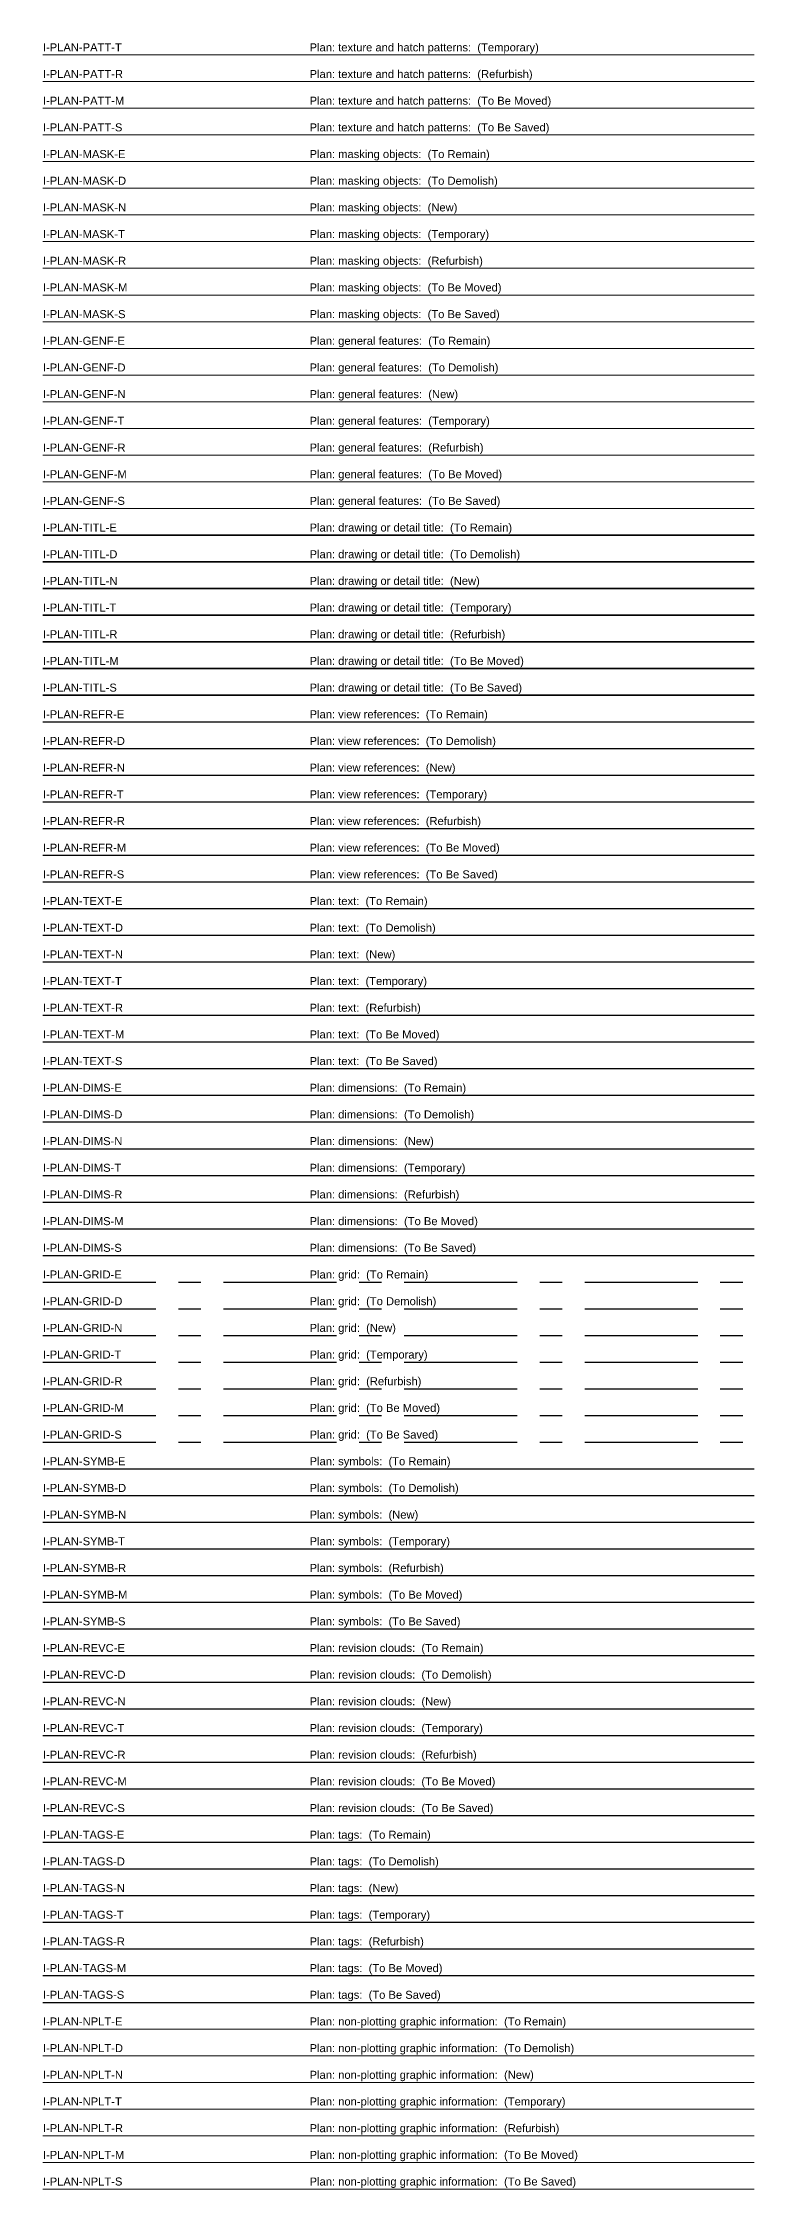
# Model space of a CAD drawing. Header units: millimetres. Extents: x 0 to 200, y -4838 to 3.
# Drawn here: x 0 to 200, y -4838 to -4234 of the extents above; entities that cross this region are included whole.
import ezdxf

# ---------------------------------------------------------------- set-up
doc = ezdxf.new("R2010")
doc.units = ezdxf.units.MM
doc.linetypes.add('CENTER', pattern=[50.8, 31.75, -6.35, 6.35, -6.35])
for name, color, linetype, lineweight in [('I-PLAN-DIMS-D', 11, 'Continuous', 25), ('I-PLAN-DIMS-E', 201, 'Continuous', 25), ('I-PLAN-DIMS-M', 51, 'Continuous', 25), ('I-PLAN-DIMS-N', 171, 'Continuous', 25), ('I-PLAN-DIMS-R', 131, 'Continuous', 25), ('I-PLAN-DIMS-S', 101, 'Continuous', 25), ('I-PLAN-DIMS-T', 31, 'Continuous', 25), ('I-PLAN-GENF-D', 10, 'Continuous', 18), ('I-PLAN-GENF-E', 200, 'Continuous', 18), ('I-PLAN-GENF-M', 50, 'Continuous', 18), ('I-PLAN-GENF-N', 170, 'Continuous', 18), ('I-PLAN-GENF-R', 130, 'Continuous', 18), ('I-PLAN-GENF-S', 100, 'Continuous', 18), ('I-PLAN-GENF-T', 30, 'Continuous', 18), ('I-PLAN-GRID-D', 11, 'CENTER', 25), ('I-PLAN-GRID-E', 201, 'CENTER', 25), ('I-PLAN-GRID-M', 51, 'CENTER', 25), ('I-PLAN-GRID-N', 171, 'CENTER', 25), ('I-PLAN-GRID-R', 131, 'CENTER', 25), ('I-PLAN-GRID-S', 101, 'CENTER', 25), ('I-PLAN-GRID-T', 31, 'CENTER', 25), ('I-PLAN-MASK-D', 10, 'Continuous', 18), ('I-PLAN-MASK-E', 200, 'Continuous', 18), ('I-PLAN-MASK-M', 50, 'Continuous', 18), ('I-PLAN-MASK-N', 170, 'Continuous', 18), ('I-PLAN-MASK-R', 130, 'Continuous', 18), ('I-PLAN-MASK-S', 100, 'Continuous', 18), ('I-PLAN-MASK-T', 30, 'Continuous', 18), ('I-PLAN-PATT-M', 59, 'Continuous', 13), ('I-PLAN-PATT-R', 139, 'Continuous', 13), ('I-PLAN-PATT-S', 109, 'Continuous', 13), ('I-PLAN-PATT-T', 39, 'Continuous', 13), ('I-PLAN-REFR-D', 11, 'Continuous', 25), ('I-PLAN-REFR-E', 201, 'Continuous', 25), ('I-PLAN-REFR-M', 51, 'Continuous', 25), ('I-PLAN-REFR-N', 171, 'Continuous', 25), ('I-PLAN-REFR-R', 131, 'Continuous', 25), ('I-PLAN-REFR-S', 101, 'Continuous', 25), ('I-PLAN-REFR-T', 31, 'Continuous', 25), ('I-PLAN-REVC-D', 71, 'Continuous', 25), ('I-PLAN-REVC-E', 71, 'Continuous', 25), ('I-PLAN-REVC-M', 71, 'Continuous', 25), ('I-PLAN-REVC-N', 71, 'Continuous', 25), ('I-PLAN-REVC-R', 71, 'Continuous', 25), ('I-PLAN-REVC-S', 71, 'Continuous', 25), ('I-PLAN-REVC-T', 71, 'Continuous', 25), ('I-PLAN-SYMB-D', 11, 'Continuous', 25), ('I-PLAN-SYMB-E', 201, 'Continuous', 25), ('I-PLAN-SYMB-M', 51, 'Continuous', 25), ('I-PLAN-SYMB-N', 171, 'Continuous', 25), ('I-PLAN-SYMB-R', 131, 'Continuous', 25), ('I-PLAN-SYMB-S', 101, 'Continuous', 25), ('I-PLAN-SYMB-T', 31, 'Continuous', 25), ('I-PLAN-TAGS-D', 11, 'Continuous', 25), ('I-PLAN-TAGS-E', 201, 'Continuous', 25), ('I-PLAN-TAGS-M', 51, 'Continuous', 25), ('I-PLAN-TAGS-N', 171, 'Continuous', 25), ('I-PLAN-TAGS-R', 131, 'Continuous', 25), ('I-PLAN-TAGS-S', 101, 'Continuous', 25), ('I-PLAN-TAGS-T', 31, 'Continuous', 25), ('I-PLAN-TEXT-D', 11, 'Continuous', 25), ('I-PLAN-TEXT-E', 201, 'Continuous', 25), ('I-PLAN-TEXT-M', 51, 'Continuous', 25), ('I-PLAN-TEXT-N', 171, 'Continuous', 25), ('I-PLAN-TEXT-R', 131, 'Continuous', 25), ('I-PLAN-TEXT-S', 101, 'Continuous', 25), ('I-PLAN-TEXT-T', 31, 'Continuous', 25), ('I-PLAN-TITL-D', 13, 'Continuous', 35), ('I-PLAN-TITL-E', 203, 'Continuous', 35), ('I-PLAN-TITL-M', 53, 'Continuous', 35), ('I-PLAN-TITL-N', 173, 'Continuous', 35), ('I-PLAN-TITL-R', 133, 'Continuous', 35), ('I-PLAN-TITL-S', 103, 'Continuous', 35), ('I-PLAN-TITL-T', 33, 'Continuous', 35)]:
    doc.layers.add(name, color=color, linetype=linetype, lineweight=lineweight)
for name, color, linetype, lineweight, plot in [('I-PLAN-NPLT-D', 140, 'Continuous', 18, False), ('I-PLAN-NPLT-E', 140, 'Continuous', 18, False), ('I-PLAN-NPLT-M', 140, 'Continuous', 18, False), ('I-PLAN-NPLT-N', 140, 'Continuous', 18, False), ('I-PLAN-NPLT-R', 140, 'Continuous', 18, False), ('I-PLAN-NPLT-S', 140, 'Continuous', 18, False), ('I-PLAN-NPLT-T', 140, 'Continuous', 18, False)]:
    doc.layers.add(name, color=color, linetype=linetype, lineweight=lineweight, plot=plot)
doc.styles.get("Standard").update_dxf_attribs({"font": 'arial.ttf'})

# ---------------------------------------------------------------- blocks, each defined once
blk = doc.blocks.new('AecLayers_SingleLetter_Augmented_UpperPhasing_I_2D')
at = {"layer": 'I-PLAN-DIMS-D'}
blk.add_line((0, -4537.5), (200, -4537.5), dxfattribs=at)
at = {"layer": 'I-PLAN-DIMS-E'}
blk.add_line((0, -4530), (200, -4530), dxfattribs=at)
at = {"layer": 'I-PLAN-DIMS-M'}
blk.add_line((0, -4567.5), (200, -4567.5), dxfattribs=at)
at = {"layer": 'I-PLAN-DIMS-N'}
blk.add_line((0, -4545), (200, -4545), dxfattribs=at)
at = {"layer": 'I-PLAN-DIMS-R'}
blk.add_line((0, -4560), (200, -4560), dxfattribs=at)
at = {"layer": 'I-PLAN-DIMS-S'}
blk.add_line((0, -4575), (200, -4575), dxfattribs=at)
at = {"layer": 'I-PLAN-DIMS-T'}
blk.add_line((0, -4552.5), (200, -4552.5), dxfattribs=at)
at = {"layer": 'I-PLAN-GENF-D'}
blk.add_line((0, -4327.5), (200, -4327.5), dxfattribs=at)
at = {"layer": 'I-PLAN-GENF-E'}
blk.add_line((0, -4320), (200, -4320), dxfattribs=at)
at = {"layer": 'I-PLAN-GENF-M'}
blk.add_line((0, -4357.5), (200, -4357.5), dxfattribs=at)
at = {"layer": 'I-PLAN-GENF-N'}
blk.add_line((0, -4335), (200, -4335), dxfattribs=at)
at = {"layer": 'I-PLAN-GENF-R'}
blk.add_line((0, -4350), (200, -4350), dxfattribs=at)
at = {"layer": 'I-PLAN-GENF-S'}
blk.add_line((0, -4365), (200, -4365), dxfattribs=at)
at = {"layer": 'I-PLAN-GENF-T'}
blk.add_line((0, -4342.5), (200, -4342.5), dxfattribs=at)
at = {"layer": 'I-PLAN-GRID-D'}
blk.add_line((0, -4590), (200, -4590), dxfattribs=at)
at = {"layer": 'I-PLAN-GRID-E'}
blk.add_line((0, -4582.5), (200, -4582.5), dxfattribs=at)
at = {"layer": 'I-PLAN-GRID-M'}
blk.add_line((0, -4620), (200, -4620), dxfattribs=at)
at = {"layer": 'I-PLAN-GRID-N'}
blk.add_line((0, -4597.5), (200, -4597.5), dxfattribs=at)
at = {"layer": 'I-PLAN-GRID-R'}
blk.add_line((0, -4612.5), (200, -4612.5), dxfattribs=at)
at = {"layer": 'I-PLAN-GRID-S'}
blk.add_line((0, -4627.5), (200, -4627.5), dxfattribs=at)
at = {"layer": 'I-PLAN-GRID-T'}
blk.add_line((0, -4605), (200, -4605), dxfattribs=at)
at = {"layer": 'I-PLAN-MASK-D'}
blk.add_line((0, -4275), (200, -4275), dxfattribs=at)
at = {"layer": 'I-PLAN-MASK-E'}
blk.add_line((0, -4267.5), (200, -4267.5), dxfattribs=at)
at = {"layer": 'I-PLAN-MASK-M'}
blk.add_line((0, -4305), (200, -4305), dxfattribs=at)
at = {"layer": 'I-PLAN-MASK-N'}
blk.add_line((0, -4282.5), (200, -4282.5), dxfattribs=at)
at = {"layer": 'I-PLAN-MASK-R'}
blk.add_line((0, -4297.5), (200, -4297.5), dxfattribs=at)
at = {"layer": 'I-PLAN-MASK-S'}
blk.add_line((0, -4312.5), (200, -4312.5), dxfattribs=at)
at = {"layer": 'I-PLAN-MASK-T'}
blk.add_line((0, -4290), (200, -4290), dxfattribs=at)
at = {"layer": 'I-PLAN-NPLT-D'}
blk.add_line((0, -4800), (200, -4800), dxfattribs=at)
at = {"layer": 'I-PLAN-NPLT-E'}
blk.add_line((0, -4792.5), (200, -4792.5), dxfattribs=at)
at = {"layer": 'I-PLAN-NPLT-M'}
blk.add_line((0, -4830), (200, -4830), dxfattribs=at)
at = {"layer": 'I-PLAN-NPLT-N'}
blk.add_line((0, -4807.5), (200, -4807.5), dxfattribs=at)
at = {"layer": 'I-PLAN-NPLT-R'}
blk.add_line((0, -4822.5), (200, -4822.5), dxfattribs=at)
at = {"layer": 'I-PLAN-NPLT-S'}
blk.add_line((0, -4837.5), (200, -4837.5), dxfattribs=at)
at = {"layer": 'I-PLAN-NPLT-T'}
blk.add_line((0, -4815), (200, -4815), dxfattribs=at)
at = {"layer": 'I-PLAN-PATT-M'}
blk.add_line((0, -4252.5), (200, -4252.5), dxfattribs=at)
at = {"layer": 'I-PLAN-PATT-R'}
blk.add_line((0, -4245), (200, -4245), dxfattribs=at)
at = {"layer": 'I-PLAN-PATT-S'}
blk.add_line((0, -4260), (200, -4260), dxfattribs=at)
at = {"layer": 'I-PLAN-PATT-T'}
blk.add_line((0, -4237.5), (200, -4237.5), dxfattribs=at)
at = {"layer": 'I-PLAN-REFR-D'}
blk.add_line((0, -4432.5), (200, -4432.5), dxfattribs=at)
at = {"layer": 'I-PLAN-REFR-E'}
blk.add_line((0, -4425), (200, -4425), dxfattribs=at)
at = {"layer": 'I-PLAN-REFR-M'}
blk.add_line((0, -4462.5), (200, -4462.5), dxfattribs=at)
at = {"layer": 'I-PLAN-REFR-N'}
blk.add_line((0, -4440), (200, -4440), dxfattribs=at)
at = {"layer": 'I-PLAN-REFR-R'}
blk.add_line((0, -4455), (200, -4455), dxfattribs=at)
at = {"layer": 'I-PLAN-REFR-S'}
blk.add_line((0, -4470), (200, -4470), dxfattribs=at)
at = {"layer": 'I-PLAN-REFR-T'}
blk.add_line((0, -4447.5), (200, -4447.5), dxfattribs=at)
at = {"layer": 'I-PLAN-REVC-D'}
blk.add_line((0, -4695), (200, -4695), dxfattribs=at)
at = {"layer": 'I-PLAN-REVC-E'}
blk.add_line((0, -4687.5), (200, -4687.5), dxfattribs=at)
at = {"layer": 'I-PLAN-REVC-M'}
blk.add_line((0, -4725), (200, -4725), dxfattribs=at)
at = {"layer": 'I-PLAN-REVC-N'}
blk.add_line((0, -4702.5), (200, -4702.5), dxfattribs=at)
at = {"layer": 'I-PLAN-REVC-R'}
blk.add_line((0, -4717.5), (200, -4717.5), dxfattribs=at)
at = {"layer": 'I-PLAN-REVC-S'}
blk.add_line((0, -4732.5), (200, -4732.5), dxfattribs=at)
at = {"layer": 'I-PLAN-REVC-T'}
blk.add_line((0, -4710), (200, -4710), dxfattribs=at)
at = {"layer": 'I-PLAN-SYMB-D'}
blk.add_line((0, -4642.5), (200, -4642.5), dxfattribs=at)
at = {"layer": 'I-PLAN-SYMB-E'}
blk.add_line((0, -4635), (200, -4635), dxfattribs=at)
at = {"layer": 'I-PLAN-SYMB-M'}
blk.add_line((0, -4672.5), (200, -4672.5), dxfattribs=at)
at = {"layer": 'I-PLAN-SYMB-N'}
blk.add_line((0, -4650), (200, -4650), dxfattribs=at)
at = {"layer": 'I-PLAN-SYMB-R'}
blk.add_line((0, -4665), (200, -4665), dxfattribs=at)
at = {"layer": 'I-PLAN-SYMB-S'}
blk.add_line((0, -4680), (200, -4680), dxfattribs=at)
at = {"layer": 'I-PLAN-SYMB-T'}
blk.add_line((0, -4657.5), (200, -4657.5), dxfattribs=at)
at = {"layer": 'I-PLAN-TAGS-D'}
blk.add_line((0, -4747.5), (200, -4747.5), dxfattribs=at)
at = {"layer": 'I-PLAN-TAGS-E'}
blk.add_line((0, -4740), (200, -4740), dxfattribs=at)
at = {"layer": 'I-PLAN-TAGS-M'}
blk.add_line((0, -4777.5), (200, -4777.5), dxfattribs=at)
at = {"layer": 'I-PLAN-TAGS-N'}
blk.add_line((0, -4755), (200, -4755), dxfattribs=at)
at = {"layer": 'I-PLAN-TAGS-R'}
blk.add_line((0, -4770), (200, -4770), dxfattribs=at)
at = {"layer": 'I-PLAN-TAGS-S'}
blk.add_line((0, -4785), (200, -4785), dxfattribs=at)
at = {"layer": 'I-PLAN-TAGS-T'}
blk.add_line((0, -4762.5), (200, -4762.5), dxfattribs=at)
at = {"layer": 'I-PLAN-TEXT-D'}
blk.add_line((0, -4485), (200, -4485), dxfattribs=at)
at = {"layer": 'I-PLAN-TEXT-E'}
blk.add_line((0, -4477.5), (200, -4477.5), dxfattribs=at)
at = {"layer": 'I-PLAN-TEXT-M'}
blk.add_line((0, -4515), (200, -4515), dxfattribs=at)
at = {"layer": 'I-PLAN-TEXT-N'}
blk.add_line((0, -4492.5), (200, -4492.5), dxfattribs=at)
at = {"layer": 'I-PLAN-TEXT-R'}
blk.add_line((0, -4507.5), (200, -4507.5), dxfattribs=at)
at = {"layer": 'I-PLAN-TEXT-S'}
blk.add_line((0, -4522.5), (200, -4522.5), dxfattribs=at)
at = {"layer": 'I-PLAN-TEXT-T'}
blk.add_line((0, -4500), (200, -4500), dxfattribs=at)
at = {"layer": 'I-PLAN-TITL-D'}
blk.add_line((0, -4380), (200, -4380), dxfattribs=at)
at = {"layer": 'I-PLAN-TITL-E'}
blk.add_line((0, -4372.5), (200, -4372.5), dxfattribs=at)
at = {"layer": 'I-PLAN-TITL-M'}
blk.add_line((0, -4410), (200, -4410), dxfattribs=at)
at = {"layer": 'I-PLAN-TITL-N'}
blk.add_line((0, -4387.5), (200, -4387.5), dxfattribs=at)
at = {"layer": 'I-PLAN-TITL-R'}
blk.add_line((0, -4402.5), (200, -4402.5), dxfattribs=at)
at = {"layer": 'I-PLAN-TITL-S'}
blk.add_line((0, -4417.5), (200, -4417.5), dxfattribs=at)
at = {"layer": 'I-PLAN-TITL-T'}
blk.add_line((0, -4395), (200, -4395), dxfattribs=at)
at = {"layer": 'I-PLAN-DIMS-D'}
for s, p in [('I-PLAN-DIMS-D', (0, -4536.5)), ('Plan: dimensions:  (To Demolish)', (75, -4536.5))]:
    blk.add_text(s, height=2.25, dxfattribs=at).set_placement(p)
at = {"layer": 'I-PLAN-DIMS-E'}
for s, p in [('I-PLAN-DIMS-E', (0, -4529)), ('Plan: dimensions:  (To Remain)', (75, -4529))]:
    blk.add_text(s, height=2.25, dxfattribs=at).set_placement(p)
at = {"layer": 'I-PLAN-DIMS-M'}
for s, p in [('I-PLAN-DIMS-M', (0, -4566.5)), ('Plan: dimensions:  (To Be Moved)', (75, -4566.5))]:
    blk.add_text(s, height=2.25, dxfattribs=at).set_placement(p)
at = {"layer": 'I-PLAN-DIMS-N'}
for s, p in [('I-PLAN-DIMS-N', (0, -4544)), ('Plan: dimensions:  (New)', (75, -4544))]:
    blk.add_text(s, height=2.25, dxfattribs=at).set_placement(p)
at = {"layer": 'I-PLAN-DIMS-R'}
for s, p in [('I-PLAN-DIMS-R', (0, -4559)), ('Plan: dimensions:  (Refurbish)', (75, -4559))]:
    blk.add_text(s, height=2.25, dxfattribs=at).set_placement(p)
at = {"layer": 'I-PLAN-DIMS-S'}
for s, p in [('I-PLAN-DIMS-S', (0, -4574)), ('Plan: dimensions:  (To Be Saved)', (75, -4574))]:
    blk.add_text(s, height=2.25, dxfattribs=at).set_placement(p)
at = {"layer": 'I-PLAN-DIMS-T'}
for s, p in [('I-PLAN-DIMS-T', (0, -4551.5)), ('Plan: dimensions:  (Temporary)', (75, -4551.5))]:
    blk.add_text(s, height=2.25, dxfattribs=at).set_placement(p)
at = {"layer": 'I-PLAN-GENF-D'}
for s, p in [('I-PLAN-GENF-D', (0, -4326.5)), ('Plan: general features:  (To Demolish)', (75, -4326.5))]:
    blk.add_text(s, height=2.25, dxfattribs=at).set_placement(p)
at = {"layer": 'I-PLAN-GENF-E'}
for s, p in [('I-PLAN-GENF-E', (0, -4319)), ('Plan: general features:  (To Remain)', (75, -4319))]:
    blk.add_text(s, height=2.25, dxfattribs=at).set_placement(p)
at = {"layer": 'I-PLAN-GENF-M'}
for s, p in [('I-PLAN-GENF-M', (0, -4356.5)), ('Plan: general features:  (To Be Moved)', (75, -4356.5))]:
    blk.add_text(s, height=2.25, dxfattribs=at).set_placement(p)
at = {"layer": 'I-PLAN-GENF-N'}
for s, p in [('I-PLAN-GENF-N', (0, -4334)), ('Plan: general features:  (New)', (75, -4334))]:
    blk.add_text(s, height=2.25, dxfattribs=at).set_placement(p)
at = {"layer": 'I-PLAN-GENF-R'}
for s, p in [('I-PLAN-GENF-R', (0, -4349)), ('Plan: general features:  (Refurbish)', (75, -4349))]:
    blk.add_text(s, height=2.25, dxfattribs=at).set_placement(p)
at = {"layer": 'I-PLAN-GENF-S'}
for s, p in [('I-PLAN-GENF-S', (0, -4364)), ('Plan: general features:  (To Be Saved)', (75, -4364))]:
    blk.add_text(s, height=2.25, dxfattribs=at).set_placement(p)
at = {"layer": 'I-PLAN-GENF-T'}
for s, p in [('I-PLAN-GENF-T', (0, -4341.5)), ('Plan: general features:  (Temporary)', (75, -4341.5))]:
    blk.add_text(s, height=2.25, dxfattribs=at).set_placement(p)
at = {"layer": 'I-PLAN-GRID-D'}
for s, p in [('I-PLAN-GRID-D', (0, -4589)), ('Plan: grid:  (To Demolish)', (75, -4589))]:
    blk.add_text(s, height=2.25, dxfattribs=at).set_placement(p)
at = {"layer": 'I-PLAN-GRID-E'}
for s, p in [('I-PLAN-GRID-E', (0, -4581.5)), ('Plan: grid:  (To Remain)', (75, -4581.5))]:
    blk.add_text(s, height=2.25, dxfattribs=at).set_placement(p)
at = {"layer": 'I-PLAN-GRID-M'}
for s, p in [('I-PLAN-GRID-M', (0, -4619)), ('Plan: grid:  (To Be Moved)', (75, -4619))]:
    blk.add_text(s, height=2.25, dxfattribs=at).set_placement(p)
at = {"layer": 'I-PLAN-GRID-N'}
for s, p in [('I-PLAN-GRID-N', (0, -4596.5)), ('Plan: grid:  (New)', (75, -4596.5))]:
    blk.add_text(s, height=2.25, dxfattribs=at).set_placement(p)
at = {"layer": 'I-PLAN-GRID-R'}
for s, p in [('I-PLAN-GRID-R', (0, -4611.5)), ('Plan: grid:  (Refurbish)', (75, -4611.5))]:
    blk.add_text(s, height=2.25, dxfattribs=at).set_placement(p)
at = {"layer": 'I-PLAN-GRID-S'}
for s, p in [('I-PLAN-GRID-S', (0, -4626.5)), ('Plan: grid:  (To Be Saved)', (75, -4626.5))]:
    blk.add_text(s, height=2.25, dxfattribs=at).set_placement(p)
at = {"layer": 'I-PLAN-GRID-T'}
for s, p in [('I-PLAN-GRID-T', (0, -4604)), ('Plan: grid:  (Temporary)', (75, -4604))]:
    blk.add_text(s, height=2.25, dxfattribs=at).set_placement(p)
at = {"layer": 'I-PLAN-MASK-D'}
for s, p in [('I-PLAN-MASK-D', (0, -4274)), ('Plan: masking objects:  (To Demolish)', (75, -4274))]:
    blk.add_text(s, height=2.25, dxfattribs=at).set_placement(p)
at = {"layer": 'I-PLAN-MASK-E'}
for s, p in [('I-PLAN-MASK-E', (0, -4266.5)), ('Plan: masking objects:  (To Remain)', (75, -4266.5))]:
    blk.add_text(s, height=2.25, dxfattribs=at).set_placement(p)
at = {"layer": 'I-PLAN-MASK-M'}
for s, p in [('I-PLAN-MASK-M', (0, -4304)), ('Plan: masking objects:  (To Be Moved)', (75, -4304))]:
    blk.add_text(s, height=2.25, dxfattribs=at).set_placement(p)
at = {"layer": 'I-PLAN-MASK-N'}
for s, p in [('I-PLAN-MASK-N', (0, -4281.5)), ('Plan: masking objects:  (New)', (75, -4281.5))]:
    blk.add_text(s, height=2.25, dxfattribs=at).set_placement(p)
at = {"layer": 'I-PLAN-MASK-R'}
for s, p in [('I-PLAN-MASK-R', (0, -4296.5)), ('Plan: masking objects:  (Refurbish)', (75, -4296.5))]:
    blk.add_text(s, height=2.25, dxfattribs=at).set_placement(p)
at = {"layer": 'I-PLAN-MASK-S'}
for s, p in [('I-PLAN-MASK-S', (0, -4311.5)), ('Plan: masking objects:  (To Be Saved)', (75, -4311.5))]:
    blk.add_text(s, height=2.25, dxfattribs=at).set_placement(p)
at = {"layer": 'I-PLAN-MASK-T'}
for s, p in [('I-PLAN-MASK-T', (0, -4289)), ('Plan: masking objects:  (Temporary)', (75, -4289))]:
    blk.add_text(s, height=2.25, dxfattribs=at).set_placement(p)
at = {"layer": 'I-PLAN-NPLT-D'}
for s, p in [('I-PLAN-NPLT-D', (0, -4799)), ('Plan: non-plotting graphic information:  (To Demolish)', (75, -4799))]:
    blk.add_text(s, height=2.25, dxfattribs=at).set_placement(p)
at = {"layer": 'I-PLAN-NPLT-E'}
for s, p in [('I-PLAN-NPLT-E', (0, -4791.5)), ('Plan: non-plotting graphic information:  (To Remain)', (75, -4791.5))]:
    blk.add_text(s, height=2.25, dxfattribs=at).set_placement(p)
at = {"layer": 'I-PLAN-NPLT-M'}
for s, p in [('I-PLAN-NPLT-M', (0, -4829)), ('Plan: non-plotting graphic information:  (To Be Moved)', (75, -4829))]:
    blk.add_text(s, height=2.25, dxfattribs=at).set_placement(p)
at = {"layer": 'I-PLAN-NPLT-N'}
for s, p in [('I-PLAN-NPLT-N', (0, -4806.5)), ('Plan: non-plotting graphic information:  (New)', (75, -4806.5))]:
    blk.add_text(s, height=2.25, dxfattribs=at).set_placement(p)
at = {"layer": 'I-PLAN-NPLT-R'}
for s, p in [('I-PLAN-NPLT-R', (0, -4821.5)), ('Plan: non-plotting graphic information:  (Refurbish)', (75, -4821.5))]:
    blk.add_text(s, height=2.25, dxfattribs=at).set_placement(p)
at = {"layer": 'I-PLAN-NPLT-S'}
for s, p in [('I-PLAN-NPLT-S', (0, -4836.5)), ('Plan: non-plotting graphic information:  (To Be Saved)', (75, -4836.5))]:
    blk.add_text(s, height=2.25, dxfattribs=at).set_placement(p)
at = {"layer": 'I-PLAN-NPLT-T'}
for s, p in [('I-PLAN-NPLT-T', (0, -4814)), ('Plan: non-plotting graphic information:  (Temporary)', (75, -4814))]:
    blk.add_text(s, height=2.25, dxfattribs=at).set_placement(p)
at = {"layer": 'I-PLAN-PATT-M'}
for s, p in [('I-PLAN-PATT-M', (0, -4251.5)), ('Plan: texture and hatch patterns:  (To Be Moved)', (75, -4251.5))]:
    blk.add_text(s, height=2.25, dxfattribs=at).set_placement(p)
at = {"layer": 'I-PLAN-PATT-R'}
for s, p in [('Plan: texture and hatch patterns:  (Refurbish)', (75, -4244)), ('I-PLAN-PATT-R', (0, -4244))]:
    blk.add_text(s, height=2.25, dxfattribs=at).set_placement(p)
at = {"layer": 'I-PLAN-PATT-S'}
for s, p in [('I-PLAN-PATT-S', (0, -4259)), ('Plan: texture and hatch patterns:  (To Be Saved)', (75, -4259))]:
    blk.add_text(s, height=2.25, dxfattribs=at).set_placement(p)
at = {"layer": 'I-PLAN-PATT-T'}
for s, p in [('I-PLAN-PATT-T', (0, -4236.5)), ('Plan: texture and hatch patterns:  (Temporary)', (75, -4236.5))]:
    blk.add_text(s, height=2.25, dxfattribs=at).set_placement(p)
at = {"layer": 'I-PLAN-REFR-D'}
for s, p in [('I-PLAN-REFR-D', (0, -4431.5)), ('Plan: view references:  (To Demolish)', (75, -4431.5))]:
    blk.add_text(s, height=2.25, dxfattribs=at).set_placement(p)
at = {"layer": 'I-PLAN-REFR-E'}
for s, p in [('I-PLAN-REFR-E', (0, -4424)), ('Plan: view references:  (To Remain)', (75, -4424))]:
    blk.add_text(s, height=2.25, dxfattribs=at).set_placement(p)
at = {"layer": 'I-PLAN-REFR-M'}
for s, p in [('I-PLAN-REFR-M', (0, -4461.5)), ('Plan: view references:  (To Be Moved)', (75, -4461.5))]:
    blk.add_text(s, height=2.25, dxfattribs=at).set_placement(p)
at = {"layer": 'I-PLAN-REFR-N'}
for s, p in [('I-PLAN-REFR-N', (0, -4439)), ('Plan: view references:  (New)', (75, -4439))]:
    blk.add_text(s, height=2.25, dxfattribs=at).set_placement(p)
at = {"layer": 'I-PLAN-REFR-R'}
for s, p in [('I-PLAN-REFR-R', (0, -4454)), ('Plan: view references:  (Refurbish)', (75, -4454))]:
    blk.add_text(s, height=2.25, dxfattribs=at).set_placement(p)
at = {"layer": 'I-PLAN-REFR-S'}
for s, p in [('I-PLAN-REFR-S', (0, -4469)), ('Plan: view references:  (To Be Saved)', (75, -4469))]:
    blk.add_text(s, height=2.25, dxfattribs=at).set_placement(p)
at = {"layer": 'I-PLAN-REFR-T'}
for s, p in [('I-PLAN-REFR-T', (0, -4446.5)), ('Plan: view references:  (Temporary)', (75, -4446.5))]:
    blk.add_text(s, height=2.25, dxfattribs=at).set_placement(p)
at = {"layer": 'I-PLAN-REVC-D'}
for s, p in [('I-PLAN-REVC-D', (0, -4694)), ('Plan: revision clouds:  (To Demolish)', (75, -4694))]:
    blk.add_text(s, height=2.25, dxfattribs=at).set_placement(p)
at = {"layer": 'I-PLAN-REVC-E'}
for s, p in [('I-PLAN-REVC-E', (0, -4686.5)), ('Plan: revision clouds:  (To Remain)', (75, -4686.5))]:
    blk.add_text(s, height=2.25, dxfattribs=at).set_placement(p)
at = {"layer": 'I-PLAN-REVC-M'}
for s, p in [('I-PLAN-REVC-M', (0, -4724)), ('Plan: revision clouds:  (To Be Moved)', (75, -4724))]:
    blk.add_text(s, height=2.25, dxfattribs=at).set_placement(p)
at = {"layer": 'I-PLAN-REVC-N'}
for s, p in [('I-PLAN-REVC-N', (0, -4701.5)), ('Plan: revision clouds:  (New)', (75, -4701.5))]:
    blk.add_text(s, height=2.25, dxfattribs=at).set_placement(p)
at = {"layer": 'I-PLAN-REVC-R'}
for s, p in [('I-PLAN-REVC-R', (0, -4716.5)), ('Plan: revision clouds:  (Refurbish)', (75, -4716.5))]:
    blk.add_text(s, height=2.25, dxfattribs=at).set_placement(p)
at = {"layer": 'I-PLAN-REVC-S'}
for s, p in [('I-PLAN-REVC-S', (0, -4731.5)), ('Plan: revision clouds:  (To Be Saved)', (75, -4731.5))]:
    blk.add_text(s, height=2.25, dxfattribs=at).set_placement(p)
at = {"layer": 'I-PLAN-REVC-T'}
for s, p in [('I-PLAN-REVC-T', (0, -4709)), ('Plan: revision clouds:  (Temporary)', (75, -4709))]:
    blk.add_text(s, height=2.25, dxfattribs=at).set_placement(p)
at = {"layer": 'I-PLAN-SYMB-D'}
for s, p in [('I-PLAN-SYMB-D', (0, -4641.5)), ('Plan: symbols:  (To Demolish)', (75, -4641.5))]:
    blk.add_text(s, height=2.25, dxfattribs=at).set_placement(p)
at = {"layer": 'I-PLAN-SYMB-E'}
for s, p in [('I-PLAN-SYMB-E', (0, -4634)), ('Plan: symbols:  (To Remain)', (75, -4634))]:
    blk.add_text(s, height=2.25, dxfattribs=at).set_placement(p)
at = {"layer": 'I-PLAN-SYMB-M'}
for s, p in [('I-PLAN-SYMB-M', (0, -4671.5)), ('Plan: symbols:  (To Be Moved)', (75, -4671.5))]:
    blk.add_text(s, height=2.25, dxfattribs=at).set_placement(p)
at = {"layer": 'I-PLAN-SYMB-N'}
for s, p in [('I-PLAN-SYMB-N', (0, -4649)), ('Plan: symbols:  (New)', (75, -4649))]:
    blk.add_text(s, height=2.25, dxfattribs=at).set_placement(p)
at = {"layer": 'I-PLAN-SYMB-R'}
for s, p in [('I-PLAN-SYMB-R', (0, -4664)), ('Plan: symbols:  (Refurbish)', (75, -4664))]:
    blk.add_text(s, height=2.25, dxfattribs=at).set_placement(p)
at = {"layer": 'I-PLAN-SYMB-S'}
for s, p in [('I-PLAN-SYMB-S', (0, -4679)), ('Plan: symbols:  (To Be Saved)', (75, -4679))]:
    blk.add_text(s, height=2.25, dxfattribs=at).set_placement(p)
at = {"layer": 'I-PLAN-SYMB-T'}
for s, p in [('I-PLAN-SYMB-T', (0, -4656.5)), ('Plan: symbols:  (Temporary)', (75, -4656.5))]:
    blk.add_text(s, height=2.25, dxfattribs=at).set_placement(p)
at = {"layer": 'I-PLAN-TAGS-D'}
for s, p in [('I-PLAN-TAGS-D', (0, -4746.5)), ('Plan: tags:  (To Demolish)', (75, -4746.5))]:
    blk.add_text(s, height=2.25, dxfattribs=at).set_placement(p)
at = {"layer": 'I-PLAN-TAGS-E'}
for s, p in [('I-PLAN-TAGS-E', (0, -4739)), ('Plan: tags:  (To Remain)', (75, -4739))]:
    blk.add_text(s, height=2.25, dxfattribs=at).set_placement(p)
at = {"layer": 'I-PLAN-TAGS-M'}
for s, p in [('I-PLAN-TAGS-M', (0, -4776.5)), ('Plan: tags:  (To Be Moved)', (75, -4776.5))]:
    blk.add_text(s, height=2.25, dxfattribs=at).set_placement(p)
at = {"layer": 'I-PLAN-TAGS-N'}
for s, p in [('I-PLAN-TAGS-N', (0, -4754)), ('Plan: tags:  (New)', (75, -4754))]:
    blk.add_text(s, height=2.25, dxfattribs=at).set_placement(p)
at = {"layer": 'I-PLAN-TAGS-R'}
for s, p in [('I-PLAN-TAGS-R', (0, -4769)), ('Plan: tags:  (Refurbish)', (75, -4769))]:
    blk.add_text(s, height=2.25, dxfattribs=at).set_placement(p)
at = {"layer": 'I-PLAN-TAGS-S'}
for s, p in [('I-PLAN-TAGS-S', (0, -4784)), ('Plan: tags:  (To Be Saved)', (75, -4784))]:
    blk.add_text(s, height=2.25, dxfattribs=at).set_placement(p)
at = {"layer": 'I-PLAN-TAGS-T'}
for s, p in [('I-PLAN-TAGS-T', (0, -4761.5)), ('Plan: tags:  (Temporary)', (75, -4761.5))]:
    blk.add_text(s, height=2.25, dxfattribs=at).set_placement(p)
at = {"layer": 'I-PLAN-TEXT-D'}
for s, p in [('I-PLAN-TEXT-D', (0, -4484)), ('Plan: text:  (To Demolish)', (75, -4484))]:
    blk.add_text(s, height=2.25, dxfattribs=at).set_placement(p)
at = {"layer": 'I-PLAN-TEXT-E'}
for s, p in [('I-PLAN-TEXT-E', (0, -4476.5)), ('Plan: text:  (To Remain)', (75, -4476.5))]:
    blk.add_text(s, height=2.25, dxfattribs=at).set_placement(p)
at = {"layer": 'I-PLAN-TEXT-M'}
for s, p in [('I-PLAN-TEXT-M', (0, -4514)), ('Plan: text:  (To Be Moved)', (75, -4514))]:
    blk.add_text(s, height=2.25, dxfattribs=at).set_placement(p)
at = {"layer": 'I-PLAN-TEXT-N'}
for s, p in [('I-PLAN-TEXT-N', (0, -4491.5)), ('Plan: text:  (New)', (75, -4491.5))]:
    blk.add_text(s, height=2.25, dxfattribs=at).set_placement(p)
at = {"layer": 'I-PLAN-TEXT-R'}
for s, p in [('I-PLAN-TEXT-R', (0, -4506.5)), ('Plan: text:  (Refurbish)', (75, -4506.5))]:
    blk.add_text(s, height=2.25, dxfattribs=at).set_placement(p)
at = {"layer": 'I-PLAN-TEXT-S'}
for s, p in [('I-PLAN-TEXT-S', (0, -4521.5)), ('Plan: text:  (To Be Saved)', (75, -4521.5))]:
    blk.add_text(s, height=2.25, dxfattribs=at).set_placement(p)
at = {"layer": 'I-PLAN-TEXT-T'}
for s, p in [('I-PLAN-TEXT-T', (0, -4499)), ('Plan: text:  (Temporary)', (75, -4499))]:
    blk.add_text(s, height=2.25, dxfattribs=at).set_placement(p)
at = {"layer": 'I-PLAN-TITL-D'}
for s, p in [('I-PLAN-TITL-D', (0, -4379)), ('Plan: drawing or detail title:  (To Demolish)', (75, -4379))]:
    blk.add_text(s, height=2.25, dxfattribs=at).set_placement(p)
at = {"layer": 'I-PLAN-TITL-E'}
for s, p in [('I-PLAN-TITL-E', (0, -4371.5)), ('Plan: drawing or detail title:  (To Remain)', (75, -4371.5))]:
    blk.add_text(s, height=2.25, dxfattribs=at).set_placement(p)
at = {"layer": 'I-PLAN-TITL-M'}
for s, p in [('I-PLAN-TITL-M', (0, -4409)), ('Plan: drawing or detail title:  (To Be Moved)', (75, -4409))]:
    blk.add_text(s, height=2.25, dxfattribs=at).set_placement(p)
at = {"layer": 'I-PLAN-TITL-N'}
for s, p in [('I-PLAN-TITL-N', (0, -4386.5)), ('Plan: drawing or detail title:  (New)', (75, -4386.5))]:
    blk.add_text(s, height=2.25, dxfattribs=at).set_placement(p)
at = {"layer": 'I-PLAN-TITL-R'}
for s, p in [('I-PLAN-TITL-R', (0, -4401.5)), ('Plan: drawing or detail title:  (Refurbish)', (75, -4401.5))]:
    blk.add_text(s, height=2.25, dxfattribs=at).set_placement(p)
at = {"layer": 'I-PLAN-TITL-S'}
for s, p in [('I-PLAN-TITL-S', (0, -4416.5)), ('Plan: drawing or detail title:  (To Be Saved)', (75, -4416.5))]:
    blk.add_text(s, height=2.25, dxfattribs=at).set_placement(p)
at = {"layer": 'I-PLAN-TITL-T'}
for s, p in [('I-PLAN-TITL-T', (0, -4394)), ('Plan: drawing or detail title:  (Temporary)', (75, -4394))]:
    blk.add_text(s, height=2.25, dxfattribs=at).set_placement(p)

msp = doc.modelspace()

# ---------------------------------------------------------------- block references
at = {"layer": 'I-PLAN-NPLT-S'}
msp.add_blockref('AecLayers_SingleLetter_Augmented_UpperPhasing_I_2D', (0, 0), dxfattribs=at)

doc.saveas('drawing.dxf')
